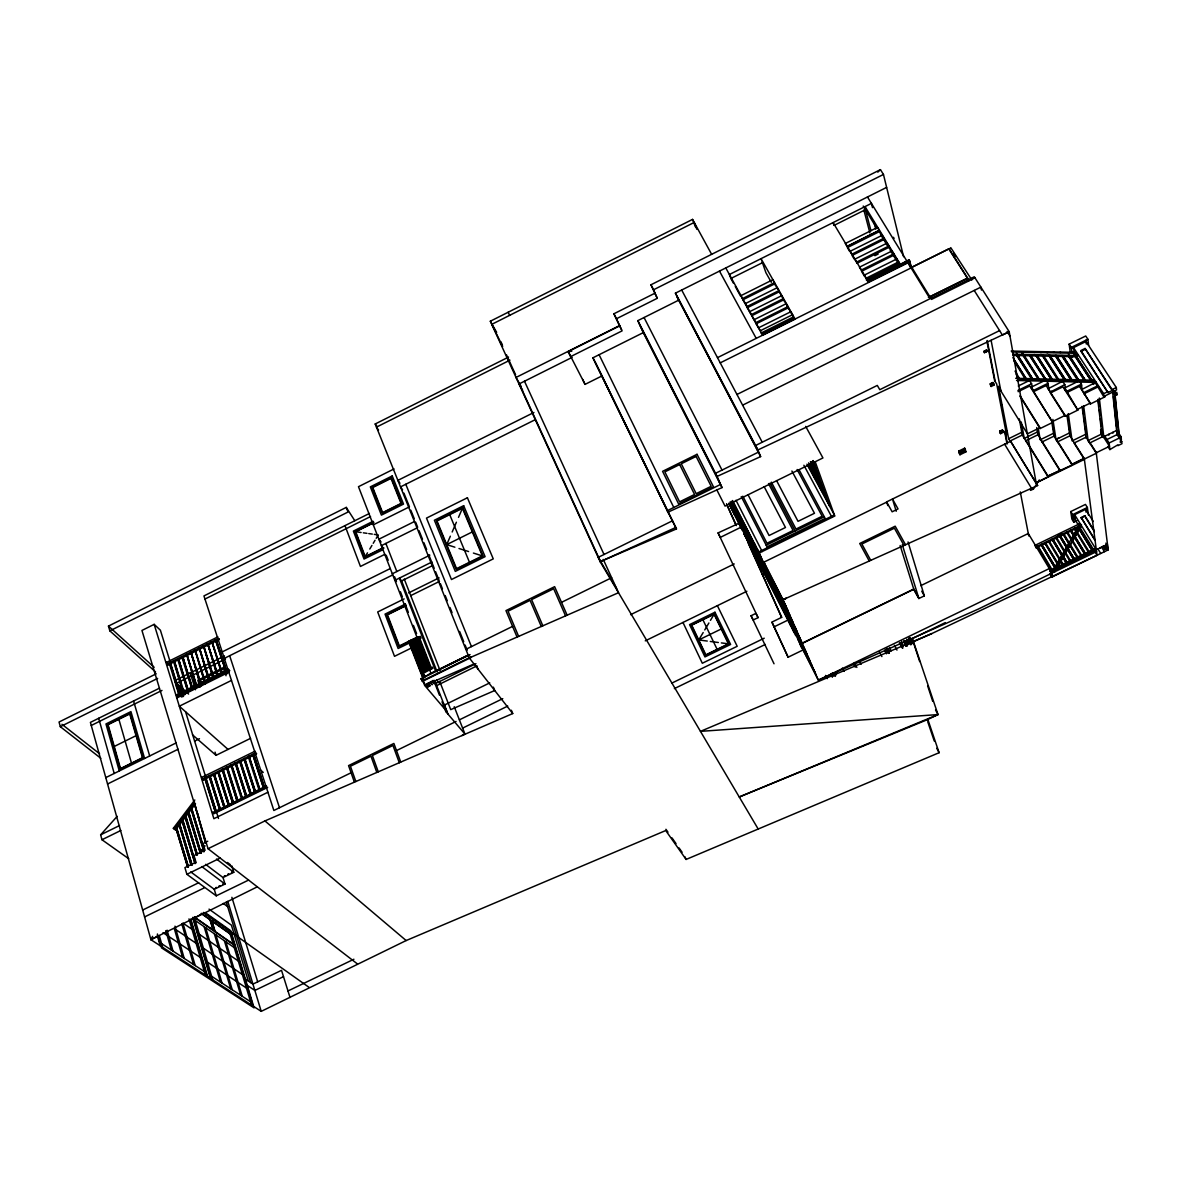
<?xml version="1.0" encoding="UTF-8"?>
<svg xmlns="http://www.w3.org/2000/svg" width="1181" height="1181" viewBox="0 0 1181 1181"><rect width="100%" height="100%" fill="white"/><g stroke="black" fill="none" stroke-linecap="round" stroke-linejoin="round"><path stroke-width="1.5" d="M1013.018 355.422L1077.456 356.765L1077.441 354.344M835.277 676.359L836.96 671.576M454.892 547.202L446.713 544.618L450.36 536.189M452.175 531.996L456.397 522.223M458.508 517.352L462.406 508.317L482.379 555.897L456.575 568.666L437.014 520.939L462.406 508.317M945.302 622.608L912.396 638.522L938.009 714.579L927.838 719.465L939.102 752.71L686.102 859.443L665.73 830.538L406.161 940.548L261.222 1011.364L150.932 939.722L152.585 936.356M1049.835 573.951L1051.74 577.14L1052.67 576.697L1051.872 572.195L1080.01 524.113L1081.516 524.733M1069.263 543.659L1052.035 573.095L978.444 609.027L818.3 680.094L800.098 644.206M1071.078 540.558L1080.01 524.113L1081.102 526.608L1054.603 571.914L1080.969 525.663M707.271 641.062L698.753 639.94L703.182 632.544M704.747 629.931L708.895 622.978M710.46 620.365L714.092 614.297L728.426 643.837L705.839 654.82L691.726 625.207L714.092 614.297M373.55 522.888L355.747 531.745L365.239 556.605L367.498 552.826M369.786 549.032L371.941 545.43M373.226 543.29L375.041 540.248M376.208 538.315L378.245 534.934L374.244 534.373M1033.405 489.096L1033.213 488.048L1030.29 489.303L1030.482 490.366L1033.405 489.096L1039.324 479.944M202.674 850.792L201.803 850.128L205.051 845.817M194.629 802.106L174.257 828.988L173.341 828.294L194.806 799.98M194.599 803.08L174.744 829.298L175.659 829.992L195.5 803.803M175.984 828.383L187.676 867.105L175.984 828.383L176.545 827.645L188.369 866.78L176.545 827.645M191.706 864.728L191.012 865.053L178.981 824.427L179.542 823.688L192.045 864.979L179.542 823.688M181.963 820.47L182.863 819.998L195.736 863.178L195.042 863.518L181.963 820.47L195.042 863.518M184.959 816.529L196.74 855.074L184.959 816.529L185.86 816.056L197.419 854.734M187.941 812.587L188.842 812.115L201.11 852.933L200.416 853.273L187.941 812.587L200.416 853.273M203.752 851.221L190.923 808.645L191.484 807.907L203.752 847.707M206.129 842.466L205.435 842.806L194.466 803.981L195.869 807.745M176.323 828.649L176.884 827.911M191.352 865.319L179.32 824.692L179.881 823.954M182.302 820.736L182.863 819.998M185.299 816.794L185.86 816.056M188.281 812.853L188.842 812.115M203.575 849.774L191.263 808.911L191.824 808.173M205.774 843.057L194.806 804.246M128.729 858.735L101.965 839.735L100.636 834.819L117.17 816.337M969.01 280.62L949.081 249.383L950.764 247.656L971.86 279.986M877.793 172.146L880.436 169.636L883.462 174.448L903.583 256.72M717.487 357.651L795.079 319.047L761.051 258.669L765.908 272.678L771.326 282.303M191.706 919.409L203.87 912.81L308.979 987.301M423.403 672.122L411.623 642.08L417.926 639.452L417.203 639.807L428.614 669.317L432.32 667.354L432.659 668.225L423.403 673.229L424.732 676.669M422.547 672.55L429.279 668.977L417.823 639.497L429.19 668.977M432.32 667.354L423.064 672.329L411.372 642.065L420.953 638.183L420.288 636.47L408.464 641.342L422.99 678.485M159.45 688.169L90.406 722.388L150.932 939.722L156.778 936.74M758.187 829.032L600.184 561.698L490.336 321.217L692.553 219.4L711.597 254.24M654.673 293.346L613.913 313.777L619.626 325.882L568.223 351.613L570.615 356.632L622.107 330.857L616.423 318.767L657.256 298.306L650.952 284.783L880.436 169.636M180.87 696.539L160.395 630.211L154.165 624.35L141.941 630.447L208.033 848.711L264.928 820.928L512.731 713.56L469.315 657.95L375.204 423.979L508.553 357.075M509.956 360.161L376.473 427.123L378.555 430.061M657.256 298.306L653.551 289.773L883.462 174.448M678.396 300.328L637.829 320.642L717.015 476.445L760.623 456.604L675.414 293.168L886.621 187.395M619.789 325.484L516.023 377.448L521.352 386.778M834.111 225.364L865.437 209.687L870.943 230.694M572.135 357.371L519.005 383.973L522.607 390.261M733.519 283.292L730.877 278.495L762.454 262.699M717.015 476.445L722.019 487.591L668.003 512.155L592.936 357.799L643.291 332.629L637.829 320.642M394.041 468.931L358.478 486.69L417.572 638.832M742.48 298.616L774.396 282.672L772.758 279.764L740.871 295.693L744.975 303.547M847.043 246.386L879.225 230.31L877.468 227.446L845.316 243.493L847.087 246.563L879.269 230.487M742.908 299.767L774.795 283.839L777.629 288.858L777.231 287.692L745.241 303.65L747.293 307.754L750.068 312.817L749.64 311.666L781.719 295.663L784.169 300.934M571.796 351.2L568.223 351.613L585.053 384.371L602.044 375.898L592.936 357.799M533.93 412.464L397.894 480.372L399.96 483.236M746.864 306.602L778.87 290.629L777.231 287.692M884.008 238.149L851.737 254.255L850.01 251.346L882.237 235.255L884.628 240.57L882.857 237.691M155.567 671.93L109.848 630.861L108.46 626.092L346.269 507.402L354.772 520.673M747.293 307.754L779.268 291.781L778.87 290.629M109.848 630.861L348.041 512.023L346.269 507.402M887.049 243.124L854.719 259.244L856.461 262.167L888.835 246.017L887.049 243.124L887.669 245.545M535.229 419.683L400.507 486.897L402.573 489.746M753.788 319.593L751.264 314.633L783.372 298.616M751.692 315.77L783.771 299.782L785.911 303.576M856.786 263.363L889.131 247.228L892.186 252.232M874.9 255.686L878.133 254.077M891.891 251.022L859.458 267.186L861.2 270.124L893.677 253.945L891.891 251.022L894.283 256.351L893.677 253.945M369.373 513.469L203.944 595.918L273.859 810.491L351.082 772.758M755.707 322.708L787.904 306.647L786.236 303.679L754.069 319.726L758.232 327.683M756.12 323.845L788.303 307.813L790.458 311.636M204.963 599.047L370.554 516.54M896.748 258.979L864.212 275.173L866.027 278.303L898.549 261.916L893.973 255.155L861.54 271.32L864.551 276.369M373.093 521.279L353.385 531.096L364.043 559.056L382.526 549.888M373.846 522.282L355.156 531.583L364.944 557.225L383.795 547.851M792.466 314.736L760.151 330.828L758.512 327.831L790.783 311.754L792.466 314.736L793.233 317.039L760.992 333.101M373.299 524.836L409.32 506.9M898.844 263.112L866.308 279.321L866.633 280.502L899.14 264.323L898.549 261.916M911.304 266.581L909.208 259.82L867.828 280.414L868.773 282.362L833.107 222.589L833.904 225.35M900.601 264.765L909.208 259.82M868.596 281.683L909.975 261.075M725.784 267.939L762.69 335.153L910.152 261.769M909.783 266.566L911.142 265.902M911.924 267.172L949.052 248.704L967.593 278.126L930.052 296.741M910.33 268.117L949.081 248.837M720.233 362.862L911.082 267.925M414.457 521.53L378.88 539.215L381.064 542.02M416.937 527.981L381.374 545.652L383.604 548.501M365.239 556.605L383.19 547.689M219.341 639.423L167.997 664.918L166.993 663.988L166.506 662.379L217.865 636.884M384.844 554.332L360.441 566.452L344.97 525.634M166.993 663.988L218.396 638.478L219.076 639.157L215.931 640.722L225.896 671.413L226.575 671.088L216.212 640.028L226.575 671.088M178.774 694.192L169.267 663.338L170.595 663.619M184.029 692.066L174.463 661.227L183.025 692.096L173.474 661.257L174.803 661.537M187.056 688.582L178.671 659.146L188.266 689.97L187.262 689.999L177.667 659.16L178.995 659.456M191.972 686.146L182.863 657.064L191.839 688.198L192.503 687.859L191.514 687.888L181.874 657.079L183.203 657.374M218.706 638.788L215.547 640.368L225.896 671.413M194.821 651.13L195.485 650.805L205.258 681.555M211.665 642.774L212.329 642.434L222.264 673.14L221.26 673.155L222.264 673.14M156.246 673.79L59.05 722.019L60.305 726.684L100.813 758.276M60.305 726.684L157.634 678.396M928.399 297.42L967.593 278.126M736.974 394.469L930.023 298.734L907.968 262.846M930.849 298.321L974.295 276.767L1009.209 331.728L1027.278 433.545M974.989 277.845L931.514 299.398L908.78 262.448L909.444 265.194M222.19 651.912L390.291 568.548M446.713 544.618L472.326 531.922M175.629 680.153L224.508 655.927M392.299 573.774L429.854 555.159M224.301 658.378L392.786 574.896M91.262 725.474L161.989 690.427M176.574 683.209L225.497 658.954M742.628 405.157L980.88 287.131L981.441 290.083M177.962 685.585L176.988 686.53M176.338 686.84L178.287 685.881M394.867 580.358L431.877 562.023M180.014 687.445L178.065 688.405L184.945 694.605M178.39 688.7L180.339 687.741M182.863 696.701L180.767 689.94L182.066 689.305M201.065 685.94L199.427 680.758L223.755 668.712L226.043 675.739M182.391 689.586L180.767 689.94M435.612 670.941L399.399 578.114L401.599 580.904L432.379 565.669M176.486 694.871L228.391 669.169L229.601 670.749L177.741 696.436L176.486 694.871L177.741 696.436M183.025 692.096L174.124 660.917M187.262 689.999L188.266 689.97M208.506 679.474L209.509 679.459L208.506 679.474L199.368 648.399L209.17 679.149M213.436 677.038L212.757 677.377L203.575 646.302L213.746 677.348L213.082 677.687L203.9 646.612L213.746 677.348M217.009 675.266L218.013 675.237L217.009 675.266L207.782 644.221L217.688 674.942M176.678 695.476L228.597 669.775M182.405 693.409L229.601 670.749M220.803 674.617L204.844 682.515L205.243 683.799L199.427 680.758M186.14 692.981L185.166 693.911M176.796 697.971L228.804 672.225M150.917 939.648L257.31 886.828L357.474 963.962M231.476 680.418L179.32 706.208L228.051 749.418M408.611 592.921L439.052 577.863M404.138 598.9L377.699 611.965L394.513 656.326L412.08 647.675M410.737 595.623L439.494 581.392M114.247 746.466L136.051 735.689M405.423 604.052L385.036 614.12L398.13 648.502L411.077 642.198L424.747 677.628M406.087 605.174L386.866 614.666L399.045 646.568L416.849 637.799M405.792 605.794L387.486 614.843L399.355 645.933L417.853 636.825M999.584 330.591L879.786 389.7L877.306 385.419L755.589 445.503L758.305 452.19L715.435 473.345L720.44 484.505L667.28 510.694L676.477 528.926L600.184 561.698M105.788 777.615L176.043 742.967M983.729 351.421L986.622 350.004L987.301 351.244L984.423 352.661L983.758 351.613L986.622 350.004M107.56 783.992L178.124 749.226M194.54 741.137L199.471 738.701M418.62 637.297L420.288 636.47M418.31 639.349L419.978 638.611M672.506 520.777L598.206 557.358L616.571 588.463M192.473 734.803L216.049 755.323L250.564 738.346M1070.237 352.248L1069.145 344.143L1085.723 335.995L1087.893 339.257L1088.616 345.398M991.154 386.482L990.859 385.006L993.679 383.633L993.044 382.6L990.195 383.84L991.154 386.482L993.974 385.095L993.679 383.633M990.519 385.449L993.339 384.076L993.014 382.452L990.224 383.987L990.859 385.006M1071.935 352.278L1071.3 347.421L1087.893 339.257M1071.447 348.646L1085.959 341.516L1116.311 387.516L1116.547 389.922L1114.967 390.704L1115.218 393.096L1116.798 392.328L1117.034 394.705L1114.938 395.738L1112.635 392.24L1117.034 434.623L1121.729 441.502L1121.95 443.702L1117.92 445.665L1117.831 444.838L1109.86 449.592L1107.867 446.492M201.848 777.364L255.126 751.175L255.686 752.902L202.379 779.091L201.848 777.364L203.383 779.932L256.646 753.758M1088.321 342.948L1086.254 343.966L1085.811 340.276M465.86 649.343L512.584 626.388M561.506 602.354L611.655 577.716M205.405 778.043L215.961 811.436L205.745 778.323L205.051 778.663L215.267 811.775L204.726 778.382L206.084 778.604M209.76 775.902L220.36 809.28L210.1 776.183L209.406 776.522L219.666 809.62L209.081 776.242L210.439 776.463M214.13 773.762L224.759 807.11L214.455 774.042L213.776 774.382L224.065 807.464L213.436 774.101L214.794 774.323M218.485 771.621L229.173 804.955L218.81 771.902L218.131 772.241L228.464 805.294L217.791 771.961L219.149 772.182M256.011 753.183L252.734 754.792L263.437 787.742L253.103 755.131L253.797 754.792L264.514 787.727M231.21 765.805L231.904 765.465L242.385 798.489L231.579 765.185L230.886 765.524L241.367 798.548L242.061 798.208M248.689 757.228L249.368 756.888L260.041 789.838M432.659 668.225L430.976 669.051L419.152 639.01M1085.059 348.469L1080.895 350.521L1107.97 392.55L1112.192 390.483L1112.089 389.582L1085.059 348.469L1112.192 390.483M1085.162 349.399L1081.014 351.436L1107.97 392.55M100.636 834.819L119.502 825.563M428.983 674.262L468.458 654.894M425.027 676.477L468.695 655.012M426.105 684.286L427.374 687.563L420.953 678.735L470.082 654.614M758.054 617.633L755.929 613.367L751.072 615.744L753.198 619.995L758.054 617.633L718.092 532.897L739.085 523.242M1018.258 385.995L1029.492 380.474L1031.589 383.795L1032.179 387.324M421.838 681.038L471.012 656.902M471.367 657.359L423.005 681.097L424.658 685.408L446.61 711.228L445.842 711.597L442.019 701.78M101.965 839.735L120.875 830.464M1017.933 390.498L1031.589 383.795M741.299 527.08L720.336 537.37L718.092 532.897M1018.14 391.679L1029.729 385.995L1052.684 422.414L1040.136 428.541L1020.177 396.624M1031.736 389.184L1031.382 387.102L1045.894 379.987M434.254 681.762L435.007 681.378L446.61 711.228M426.415 686.441L428.157 687.18L426.887 683.902M475.943 663.678L435.021 683.755L439.48 695.225M1052.684 422.414L1033.685 391.62L1033.493 390.439L1048.005 383.323L1030.378 355.319M1033.685 391.62L1048.197 384.504M436.66 685.63L476.844 665.922M1048.152 388.726L1062.649 381.301L1064.804 384.637L1065.542 389.937M1050.278 392.062L1064.804 384.637M1064.937 390.055L1064.642 387.959L1079.257 380.813L1081.427 384.15L1082.032 388.933M1077.825 410.117L1062.885 386.837L1050.411 392.948L1065.247 416.273L1077.825 410.117L1066.797 391.324L1081.427 384.15M1066.974 392.505L1081.575 385.346M1093.296 380.74L1093.739 382.378L1093.296 380.74L1094.344 380.223L1015.719 378.304M267.659 787.387L213.82 813.739L212.772 812.882L266.434 785.837M232.554 802.873L233.572 802.8L223.179 769.761L222.486 770.101L232.554 802.873L222.161 769.805L222.855 769.481L233.248 802.534M236.953 800.703L237.986 800.644L227.534 767.62L226.855 767.96L236.953 800.703L226.516 767.665L227.21 767.325L237.647 800.364M246.475 796.053L235.949 763.044L235.255 763.384L245.781 796.393L246.799 796.334M250.889 793.883L250.195 794.223L239.625 761.228L240.304 760.904L251.213 794.163L240.629 761.184L239.95 761.524L250.52 794.503M263.437 787.742L264.131 787.402L253.797 754.792M212.772 812.882L266.64 786.502M212.565 812.218L213.628 813.074L238.09 801.102M246.239 797.116L264.175 788.332M1081.575 389.597L1096.175 382.127M766.174 545.194L824.279 516.761M958.751 451.068L964.656 448.175L965.246 449.193L965.881 451.88L959.976 454.759L958.751 451.068L959.976 454.759M999.672 431.286L1002.389 429.958L1003.009 430.962L1003.274 432.335L1000.573 433.663L999.672 431.286L1000.573 433.663M959.341 452.087L965.246 449.193M1000.292 432.29L1003.009 430.962M999.953 432.659L1002.654 431.331L1002.389 429.958M444.248 705.146L489.731 682.884M1105.017 395.886L1105.106 396.772L1090.403 403.961L1083.715 392.653L1097.326 385.995L1095.127 382.629M267.91 792.244L213.879 818.699L154.165 624.35M630.61 614.681L734.228 563.957M959.385 453.74L965.276 450.862L964.656 448.175M1007.053 444.071L1004.603 431.567L1006.566 430.607M1083.863 393.849L1098.507 386.674M1007.186 431.611L1005.223 432.586L1007.304 443.288M1019.321 418.871L1022.259 435.051L1010.405 440.853L1010.611 441.945L1008.633 438.712L1022.451 431.951M1097.326 385.995L1104.058 397.288L1103.659 393.701L1107.881 391.649M1112.089 389.582L1116.311 387.516M801.545 647.498L763.945 562.141L886.724 502.102L887.802 505.586M1036.195 483.191L1027.44 433.811L1039.989 427.684L1020.03 395.753M1052.551 421.543L1065.114 415.387L1046.115 385.523M1077.707 409.231L1090.299 403.075L1079.493 386.379M1103.955 396.403L1114.48 391.251L1119.263 438.062M1038.099 431.655L1024.237 438.431L1021.27 421.986M1026.23 441.679L1026.038 440.587L1037.951 434.77L1036.741 427.537M207.753 841.241L203.029 843.544L205.036 850.172L193.994 855.561L195.972 862.219L184.915 867.622L186.893 874.309L216.226 895.833L248.586 880.081M396.506 750.57L456.073 721.458M459.379 719.849L502.781 698.65M762.336 574.734L765.628 573.125M200.076 853.022L201.11 852.933M1042.055 441.96L1053.998 436.129L1051.754 421.661M462.612 728.116L507.741 706.09M1067.034 415.874L1069.883 435.833L1057.881 441.694L1058.058 442.786L1056.006 439.524L1069.971 432.704L1068.702 423.846M645.269 640.855L746.864 591.268M194.703 863.267L195.396 862.927L182.524 819.732M461.933 735.571L464.96 734.095L454.242 706.725M1086.121 434.062L1072.127 440.882L1068.274 413.601M186.893 874.309L220.138 858.085M1102.567 436.439L1101.15 434.254L1100.633 429.825L1101.637 429.323M1103.261 437.531L1104.146 435.937L1090.063 442.801L1090.196 443.894L1088.114 440.616L1102.153 433.767L1101.814 430.814M1100.633 429.825L1103.777 436.749L1116.916 430.342L1121.286 437.073L1120.208 442.24L1121.729 441.502M1106.907 439.553L1119.057 433.634L1115.085 394.749M142.665 910.034L198.659 882.753M698.753 639.94L721.222 629.001M1049.274 568.592L818.359 680.212L783.121 599.786L786.295 598.25L783.062 599.668L763.945 562.141M1109.86 449.592L1109.136 442.993L1121.286 437.073M205.612 864.359L223.032 877.542L233.779 872.301L231.771 865.821M1069.883 435.833L1084.114 458.317L1072.023 464.207L1072.141 465.019L1047.887 475.958L1048.182 477.021L1022.259 435.051M1037.951 434.77L1060.11 470.348L1048.049 476.223L1026.038 440.587M1053.998 436.129L1072.304 465.27L1072.186 464.458L1084.276 458.582L1097.046 555.262L931.602 633.68L700.466 731.364L938.009 714.579L935.544 710.017M1096.308 453.253L1084.217 459.129L1074.046 443.067L1086.062 437.206L1096.485 453.504L1096.381 452.692L1109.49 446.3L1103.143 436.424M1048.019 476.755L1036.032 482.926L1084.394 459.394M144.584 916.928L204.195 887.905M190.791 871.947L214.248 889.278L225.01 884.052L223.032 877.542M730.065 501.969L781.66 617.368L772.005 622.062L788.111 657.212L804.379 649.314M774.027 626.875L788.908 619.641M672.078 682.987L764.24 638.198M674.366 688.612L765.258 644.457M1077.028 520.585L1073.78 522.164L1071.89 519.094L1070.754 511.565L1085.457 504.42L1087.376 507.49L1088.41 515.078M801.737 643.409L913.681 589.098L918.862 598.442M920.767 585.658L1028.282 533.502L1052.035 573.095L1096.558 551.586M801.84 643.601L913.799 589.289L900.143 545.504M1073.78 522.164L1072.643 514.636L1087.376 507.49M1075.463 520.349L1074.636 514.695L1085.664 509.336L1093.252 521.515M1094.462 539.51L1081.176 517.544L1084.867 515.757L1094.315 530.948M1081.279 518.252L1084.867 515.757M913.681 589.098L918.892 598.501L924.339 595.859L908.041 541.961M1078.858 524.113L1034.836 545.445L1035.767 546.995L1079.818 525.663L1078.858 524.113L1078.991 525.043M1057.822 535.303L1061.069 533.723M1037.42 546.508L1038.114 546.168L1052.256 569.98L1051.577 570.305L1037.494 546.847L1038.114 546.168M1055.268 568.519L1041.096 544.736L1041.775 544.397L1055.903 567.854M1044.757 542.95L1045.436 542.625L1059.652 566.408L1044.757 542.95L1058.014 565.182M1048.418 541.178L1049.112 540.839L1063.343 564.621L1062.649 564.946L1048.477 541.518L1049.112 540.839M1066.354 563.175L1052.094 539.407L1052.773 539.067L1066.989 562.496L1052.773 539.067M1055.755 537.621L1056.449 537.296L1070.739 561.049L1070.045 561.374L1055.814 537.975L1056.449 537.296M1059.431 535.849L1060.11 535.51L1074.385 558.908L1073.75 559.587L1059.431 535.849L1073.75 559.587M1063.092 534.063L1063.786 533.738L1078.135 557.476L1077.441 557.801L1063.092 534.063L1077.441 557.801M1066.768 532.291L1067.462 531.952L1081.84 555.675L1081.146 556.015L1066.827 532.631L1067.462 531.952M1070.429 530.52L1071.123 530.18L1085.487 553.549L1084.837 554.229L1070.429 530.52L1084.837 554.229M1074.799 528.394L1074.164 529.073L1074.799 528.394L1089.192 551.763L1088.498 552.088M1077.795 526.947L1078.474 526.623L1092.897 549.962L1092.248 550.656L1077.795 526.947L1092.248 550.656M1035.944 547.91L1078.327 527.376M1050.012 571.368L1049.85 570.467L1094.241 549.003L1094.728 549.8L1094.861 550.715L1050.485 572.165M1066.989 562.496L1066.295 562.82L1052.094 539.407M1077.397 557.462L1078.135 557.476M1053.6 569.67L1050.322 571.264L1049.85 570.467M1056.892 568.076L1094.728 549.8M1107.483 544.338L1096.308 549.741L1074.636 514.695M1051.872 572.195L1054.485 570.925M1104.678 545.711L1106.538 548.722L1106.317 546.877L1107.704 546.198L1105.815 543.157M1106.951 547.895L1105.327 548.693L1103.497 545.74M1096.219 452.426L1108.162 549.903L1052.67 576.697L1050.75 573.508M283.499 976.657L254.86 990.446L247.272 985.397M287.987 990.962L353.901 959.238M760.623 456.604L757.922 449.931L1009.209 331.728L1002.418 335.079L974.207 290.437M1055.962 439.243L1058.796 437.93M600.184 561.698L675.768 527.479M783.062 599.668L1037.627 485.539L1010.405 440.853M914.005 641.475L931.853 633.562M469.315 657.95L618.519 592.714L603.27 559.425M424.658 685.408L474.039 663.988M938.009 714.579L739.247 796.983L927.838 719.465M412.317 641.8L424.097 671.753M413.055 641.431L424.658 671.443L413.173 641.386M425.249 671.103L413.852 641.106M415.21 640.56L426.636 670.38L415.062 640.678M427.227 670.04L415.889 640.279M418.281 639.305L429.928 668.623M411.077 642.198L410.206 640.486M1011.202 351.052L1074.769 352.351L1076.851 355.54M1053.304 352.307L1054.338 352.322M1059.844 352.44L1060.863 352.455M1011.792 351.982L1075.374 353.267M1012.973 354.226L1077.293 355.54M1018.184 379.337L1094.078 381.197L1094.226 382.393L1016.561 380.474M1023.277 379.662L1032.474 379.898M1071.034 380.843L1078.386 381.02M1061.837 355.511L1078.903 380.636L1077.854 380.607L1061.896 355.968M1068.392 355.658L1085.531 380.799L1084.483 380.769L1068.451 356.101M1075.05 354.713L1092.174 380.961L1091.126 380.932L1075.005 356.234M1021.831 353.178L1039.457 379.662L1038.409 379.632L1022.879 355.171M1029.271 354.846L1045.997 379.824M1059.047 379.706L1058.014 379.662L1042.262 355.112M1026.333 378.894L1025.374 379.308L1026.333 378.894L1012.855 357.518M1016.354 354.58L1032.917 379.5L1031.884 379.47L1016.428 355.038M1056.331 355.407L1072.304 380.474L1071.256 380.444L1055.356 355.835M710.283 641.46L718.328 642.508M721.355 642.907L728.426 643.837M355.747 531.745L361.106 532.513M363.335 532.823L366.966 533.34M368.767 533.591L372.295 534.092M458.996 548.501L468.591 551.542M473.404 553.062L482.379 555.897M161.28 947.708L254.077 1007.895M161.605 943.663L204.313 971.535M211.635 976.318L250.549 1001.709M163.008 932.68L167.171 935.441M168.913 936.592L178.405 942.881M180.103 944.018L189.403 950.188M191.071 951.296L200.179 957.333M207.502 962.205L216.33 968.051M217.909 969.099L226.56 974.842M228.11 975.875L236.584 981.5M238.119 982.518L246.43 988.025M245.353 979.019L252.941 984.113L281.521 970.324L290.039 997.517M176.013 929.727L185.299 935.987M186.967 937.109L196.076 943.25M203.398 948.195L212.226 954.145M213.805 955.222L222.456 961.054M224.021 962.102L232.495 967.815M234.015 968.848L242.326 974.443M192.001 929.285L182.907 923.055L195.205 965.586M199.338 934.304L208.151 940.342M209.746 941.434L218.396 947.354M219.946 948.417L228.42 954.233M229.955 955.281L238.267 960.965M195.293 920.516L234.222 947.605M194.437 917.032L213.097 930.067L210.041 919.763L201.42 913.681M232.982 943.944L215.045 931.425L211.975 921.136L229.926 933.802M233.277 944.475L194.348 917.297L212.669 979.817M201.316 913.297L229.985 933.551M203.604 912.396L230.546 931.514L253.074 1006.079M205.42 912.765L230.767 930.746L253.635 1006.433M173.341 828.294L175.659 829.992M209.022 909.134L231.402 925.151L248.32 981.012M201.803 850.128L204.047 851.781L203.176 851.117M223.253 903.421L227.682 906.654M201.789 866.588L225.01 884.052M216.522 859.03L233.779 872.301M208.033 848.711L257.31 886.828M227.461 862.484L230.339 864.713M61.943 724.293L99.544 753.744M202.379 779.091L203.383 779.932M264.928 820.928L406.161 940.548M245.781 796.393L235.58 763.664L236.274 763.325L246.239 794.592M222.515 769.185L223.504 770.042M221.836 769.525L222.825 770.381M226.885 767.045L227.874 767.901M226.191 767.384L227.18 768.24M231.255 764.904L232.229 765.76M230.561 765.244L231.535 766.1M259.023 789.897L248.364 756.947L249.058 756.608L259.717 789.558M235.624 762.749L236.599 763.62M234.93 763.088L235.905 763.959M239.994 760.608L240.954 761.465M239.3 760.948L240.274 761.804M244.364 758.468L245.323 759.324M243.67 758.807L244.629 759.663M260.706 770.13L263.245 772.404M248.733 756.312L249.693 757.183M248.04 756.652L248.999 757.523M108.46 626.092L154.165 667.309M176.22 684.006L186.465 693.277M183.144 692.081L183.867 695.166M252.409 754.511L253.369 755.368M175.216 681.954L188.591 694.074M166.506 662.379L167.997 664.918M186.406 654.348L187.395 655.278M185.742 654.687L186.731 655.617M190.613 652.266L191.602 653.196M189.949 652.591L190.938 653.521M194.835 650.17L195.81 651.115M194.171 650.51L195.145 651.44M199.043 648.089L200.017 649.019M198.378 648.413L199.353 649.343M202.586 646.317L203.56 647.262M203.25 645.992L204.224 646.937M206.793 644.236L207.767 645.166M207.472 643.896L208.432 644.841M211.679 641.814L212.639 642.759M211.015 642.139L211.975 643.084M215.237 640.043L216.197 640.988M445.842 711.597L464.96 734.095M420.953 678.735L424.378 682.795M427.876 683.297L430.15 685.984L428.88 682.721M429.869 682.131L432.098 684.788L430.873 681.614M431.847 681.083L434.062 683.725L432.807 680.477M434.091 680.286L435.007 681.378M436.542 679.961L438.815 682.692M811.273 466.628L813.65 469.994M814.683 471.44L815.982 473.271M817.193 474.983L824.087 491.621M375.204 423.979L377.3 426.932M665.936 829.283L667.959 832.162M671.989 837.89L676.034 843.633M679.06 847.943L682.087 852.239M1114.731 391.206L1117.034 394.705M1113.225 390.055L1115.218 393.096M1103.659 393.701L1073.529 347.627L1074.238 353.089M1069.145 344.143L1071.3 347.421M1074.74 353.252L1074.769 352.351M1073.972 352.72L1092.115 380.518M1073.942 354.241L1093.754 384.46M1068.421 354.138L1085.472 380.356M1069.484 356.131L1085.531 380.799M1117.492 433.117L1121.507 439.288M1062.87 355.54L1078.843 380.193M1062.93 355.998L1078.903 380.636M1081.53 389.287L1083.715 392.653M1056.39 355.865L1072.304 380.474M1055.297 355.378L1071.182 379.987M1104.781 436.261L1109.136 442.993M1049.806 355.274L1065.631 379.869M1049.865 355.717L1065.705 380.312M1048.772 355.245L1064.598 379.824M1048.831 355.702L1064.657 380.282M1064.642 387.959L1066.797 391.324M1043.281 355.141L1059.121 380.149M1042.321 355.57L1058.073 380.12M1036.785 355.009L1052.478 379.544L1051.444 379.514L1035.767 354.979M1036.859 355.451L1052.551 379.987M1035.826 355.437L1051.503 379.957M1090.063 442.801L1096.381 452.692M1030.304 354.876L1045.923 379.381M1029.345 355.304L1044.89 379.352M1048.108 388.431L1050.234 391.767M1022.849 353.208L1039.457 379.662M1007.053 331.477L1009.976 336.083M953.598 253.31L955.547 256.395M1016.398 353.075L1032.844 379.057M1017.446 355.053L1032.917 379.5M1013.889 359.496L1026.407 379.352M1031.382 387.102L1033.493 390.439M1013.756 360.559L1025.374 379.308M1015.04 371.114L1019.912 379.19M1015.926 374.141L1018.804 378.702M1016.959 376.104L1018.878 379.16M1057.881 441.694L1072.186 464.458M1040.033 438.697L1060.243 471.145L1060.11 470.348M1106.066 545.046L1107.94 548.043L1104.914 549.505L1103.054 546.493M1106.272 546.862L1108.162 549.903M1084.955 516.466L1094.403 531.642M1101.637 547.143L1104.456 551.689M1081.176 517.544L1095.318 540.337M1000.528 389.568L998.476 386.261L1008.633 438.712M998.698 387.442L1027.44 433.811M1097.931 548.929L1100.751 553.476M993.339 384.076L993.974 385.095M1080.143 525.058L1081.102 526.608M1070.754 511.565L1072.643 514.636M1094.861 550.715L1094.241 549.003M1078.283 524.895L1074.754 519.197L1074.12 514.946M1080.157 527.937L1097.046 555.262M1078.533 526.962L1092.942 550.316M1074.12 528.734L1088.542 552.442M893.412 237.292L894.091 238.4M867.459 196.947L907.141 261.503M1071.182 530.52L1085.531 553.889M1004.603 431.567L1006.566 434.8L996.675 383.973L994.638 380.666L986.917 341.265M1037.627 485.539L1010.537 441.295L886.606 501.895L892.142 511.801L898.047 508.922L892.482 499.032L896.217 511.27M901.428 266.109L865.023 206.601L866.131 210.809M1002.654 431.331L1003.274 432.335M881.794 235.24L879.535 231.535L847.382 247.597L849.597 251.317M887.359 244.334L884.318 239.359L852.077 255.45L854.306 259.2M863.222 206.055L876.686 228.066M880.509 234.355L887.226 245.338M890.105 250.047L899.701 265.74M1004.618 444.204L1031.5 488.284M1060.169 535.864L1074.43 559.263M1041.834 544.736L1055.962 568.194M1041.096 544.736L1055.209 568.179M965.276 450.862L965.881 451.88M886.385 649.048L888.776 653.418M793.101 625.679L787.86 614.873L789.72 618.091M790.99 620.305L792.85 623.509M793.898 625.34L795.61 628.292M781.276 598.856L778.884 594.663L793.248 622.904M490.336 321.217L496.655 332.363M782.604 601.218L784.73 604.967M786.074 607.329L787.638 610.09L772.728 580.668L779.312 595.401M779.268 291.781L782.117 296.83L781.719 295.663M787.018 305.997L788.687 308.964L787.904 306.647M793.233 317.039L791.167 312.906M905.532 544.751L895.183 526.195L859.724 543.496L869.246 561.019M904.026 545.43L894.401 528.173L861.879 544.028L870.751 560.355M921.726 591.164L924.339 595.859M886.001 649.388L888.142 653.241M749.64 311.666L751.264 314.633M735.276 286.496L740.531 296.091M805.693 426.385L822.936 457.948L725.031 506.103L716.705 489.643M719.48 271.099L756.224 338.386M909.119 637.755L910.817 640.884M909.178 639.969L910.876 643.099M908.499 638.788L911.156 643.94M908.027 639.438L910.551 644.088M811.672 462.037L816.824 471.544L812.927 460.989M908.248 640.087L910.861 644.885M811.701 462.347L817.798 473.596M810.653 461.83L819.348 477.877M810.402 461.623L818.964 477.434M906.668 639.29L909.178 643.911L907.864 639.954M906.757 641.46L908.41 644.531L906.211 640.752M810.269 463.749L821.312 484.151M905.606 640.884L907.274 643.955M907.525 644.723L905.606 641.091L907.126 645.653M808.572 462.849L825.032 493.628M808.793 464.605L826.154 496.729M807.671 464.694L828.575 503.386M806.933 464.177L834.908 515.964L759.28 552.974L732.56 500.523M900.335 642.892L902.063 646.11M900.188 643.424L902.786 648.236L900.926 642.759M803.892 465.255L832 517.396M899.376 642.892L901.959 647.69M894.401 645.298L896.984 650.096M799.257 470.112L825.165 518.4L767.03 546.862L741.255 496.611M797.116 469.507L822.168 516.23L796.009 529.044L771.385 482.158M889.441 647.69L891.153 650.893M791.905 471.012L814.477 513.277L798.031 521.338L776.567 480.608M886.813 648.458L889.308 653.123M884.761 650.037L886.459 653.241M884.687 650.613L886.385 653.802M936.74 748.267L939.102 752.71M879.314 651.72L881.897 656.577M681.688 290.024L762.232 442.225M675.414 293.168L757.922 449.931M677.053 297.081L757.08 449.164M770.101 483.132L795.197 530.992M768.521 483.56L793.101 530.476L766.986 543.245L742.834 496.197M859.473 661.05L861.156 664.283M764.181 486.705L785.468 527.494L769.067 535.524L748.001 494.662M854.335 662.571L856.875 667.413M853.597 663.988L855.265 667.176M650.952 284.783L653.551 289.773M842.437 668.106L844.12 671.369M832.206 673.067L833.875 676.329M830.715 673.997L832.369 677.23M644.058 317.527L722.019 470.097M825.549 675.414L827.217 678.662M735.984 500.257L762.188 551.557M757.124 549.652L732.855 501.999L755.943 547.615L785.498 614.474M766.912 568.873L786 606.37M776.67 589.378L790.251 616.069M731.275 501.29L763.812 565.419M796.88 631.185L781.305 600.155L793.352 627.362M800.452 639.349L785.321 608.466M732.751 506.413L771.444 582.646M787.86 614.873L801.412 641.534M802.371 643.719L790.916 621.176L805.855 651.676M639.556 324.45L717.029 476.888M793.027 626.801L807.066 654.436L802.918 645.904M643.291 332.629L722.019 487.591M740.561 523.906L778.825 599.343M809.295 659.515L795.3 631.968L801.323 645.417M796.186 633.813L809.664 660.356M798.917 639.954L812.041 665.774M800.88 644.649L814.742 671.959M788.303 620.202L746.702 538.27L730.906 502.914M797.633 638.581L815.82 674.41M728.677 503.283L742.273 530.299M781.66 617.368L748.267 543.29M788.111 657.212L771.946 622.357M613.913 313.777L616.423 318.767M619.626 325.882L621.486 329.602M887.758 648.458L889.175 651.381M599.092 354.728L673.79 507.49M717.384 605.661L737.195 646.287L702.311 663.25L682.972 622.461M796.186 632.027L799.891 639.659M796.496 634.433L801.825 645.387M804.128 650.096L809.118 660.341M811.45 665.124L814.477 671.354M602.044 375.898L676.477 528.926M594.781 361.46L669.007 514.089M702.902 619.759L717.118 649.329M582.691 379.426L585.053 384.371M751.072 615.744L774.027 663.781M888.215 650.14L889.293 652.473M887.979 649.845L889.411 652.916M508.17 312.242L509.631 315.357M524.482 381.227L604.022 554.494M500.936 341.826L502.442 345.132M502.663 346.461L491.768 324.347L694.207 222.441L696.864 229.321M506.472 354.787L515.595 374.746M520.836 387.176L599.933 560.281M726.566 503.829L736.368 525.575M726.684 504.42L735.748 524.526M745.314 536.661L743.823 533.354L795.787 635.718L758.748 551.94L834.362 514.946L815.274 461.978M730.138 503.239L741.166 527.892M729.71 503.977L734.833 515.418M730.242 505.97L731.866 509.587M731.246 503.047L748.134 540.854M757.479 549.46L794.09 632.366M754.113 542.847L790.901 626.092M684.921 856.771L686.102 859.443M567.131 615.183L554.627 586.662L505.955 610.607L517.057 637.076M565.566 615.862L553.682 588.743L531.598 599.608L542.847 625.797M541.282 626.476L530.077 600.347L508.037 611.197L518.621 636.382M449.71 514.621L469.477 562.289M511.373 710.253L512.731 713.56M493.378 687.15L494.736 690.516L450.729 709.648L439.716 681.452M405.792 484.254L471.44 646.598M476.784 666.084L477.98 669.037M403.946 493.156L409.453 506.811M410.826 510.222L414.265 518.754M415.638 522.179L417.69 527.302M419.078 530.712L422.503 539.245M423.876 542.655L426.636 549.49M428.688 554.612L434.195 568.268M435.568 571.678L439.007 580.225M440.38 583.635L442.432 588.758M445.193 595.578L447.245 600.701M449.991 607.536L452.057 612.659M459.616 631.436L463.734 641.682M465.122 645.092L467.174 650.214M404.256 579.074L440.129 670.66M401.599 580.904L437.118 671.856M385.862 543.422L396.831 571.53M419.86 638.655L431.257 667.915M419.166 638.951L430.563 668.269M386.231 555.232L388.195 560.281M394.616 576.815L396.462 581.569M400.418 591.74L402.411 596.892M405.083 603.757L408.331 612.334M413.409 625.384L416.583 633.547M444.204 704.348L448.012 714.151M418.443 639.305L429.84 668.638M429.604 669.789L430.932 673.229M417.602 641.135L428.541 669.332M415.786 640.323L427.301 670.026M415.874 644.856L414.531 640.825L425.987 670.734L416.509 646.479M413.734 641.15L425.322 671.088M412.361 641.711L423.994 671.812M428.113 683.105L429.367 686.353M411.652 642.006L423.3 672.181L421.307 673.185L409.645 642.922M692.553 219.4L695.388 226.782M411.416 643.689L412.435 646.317M413.69 649.594L418.753 662.703M420.067 665.789L422.665 672.491M421.661 674.085L423.639 679.252M730.877 278.495L729.4 274.509L871.416 203.398L872.493 207.62M400.758 762.085L393.878 743.454L348.557 765.613L354.403 782.162M399.326 762.778L392.948 745.462L372.384 755.515L378.274 771.813M813.074 460.56L829.49 505.926M376.828 772.448L370.967 756.209L350.447 766.248L355.85 781.542M774.396 282.672L775.194 285.005M927.764 721.871L934.274 741.033M761.937 333.795L794.296 317.674M901.561 641.15L903.317 646.347M904.38 640.929L906.137 646.169M903.834 640.707L905.591 645.918M905.355 641.032L907.052 646.11M911.392 638.493L913.105 643.748M910.138 637.784L911.658 642.42M910.226 638.862L911.806 643.63L909.931 638.198M912.337 639.113L919.704 661.596M927.631 685.807L932.724 701.366M229.66 655.721L279.498 807.745M226.929 673.967L224.641 666.955L197.817 680.241L200.032 687.268M221.939 672.83L212.004 642.124L221.585 673.465M218.013 675.237L208.107 644.531L217.334 675.576M255.627 792.008L244.998 759.043L244.319 759.383L254.934 792.348M255.303 791.728L244.674 758.748L243.995 759.088L254.609 792.067M208.963 677.746L199.692 648.709L208.284 678.071M201.006 683.666L191.278 652.886L200.002 683.681L190.953 652.576L200.681 683.356M196.755 685.762L187.07 654.968L196.09 686.087M196.43 685.452L186.746 654.658L195.751 685.792M190.2 672.934L195.47 689.734M215.045 752.135L216.049 755.323M182.538 656.754L192.178 687.563M178.331 658.836L187.927 689.66M902.299 544.721L918.892 598.501M183.306 694.974L181.416 689.615L183.513 696.377M182.302 696.524L179.364 687.77L181.977 696.229M181.653 696.834L178.715 688.095L181.328 696.554M185.565 711.744L218.5 818.477M180.442 696.067L170.271 663.323L179.113 694.502M169.931 663.013L179.453 693.867M231.889 897.309L257.694 981.824M227.785 901.324L261.222 1011.364M226.294 902.107L250.726 982.622M197.448 812.986L199.043 818.241M229.055 930.451L251.583 1005.105M191.484 807.907L204.446 850.881M214.248 889.278L216.226 895.833M188.502 811.849L200.77 852.682M225.911 941.818L242.253 996.292M224.39 940.755L240.717 995.288M185.52 815.791L197.094 854.468M211.665 920.604L214.972 931.676M215.916 934.865L232.244 989.767M210.115 919.512L213.407 930.598M214.351 933.772L230.694 988.748M205.701 927.764L222.043 983.109M204.121 926.657L220.463 982.075M133.556 701.012L149.692 755.973M193.108 917.46L211.045 978.769M192.636 917.46L210.439 978.37M144.613 758.468L130.929 711.597L105.965 723.953L119.281 770.972M190.791 918.966L207.59 976.525M190.584 919.896L206.97 976.126M188.975 918.892L205.332 975.063M181.741 923.66L193.536 964.508M118.882 719.318L131.49 763.133M174.995 926.17L184.236 958.441M174.301 928.576L182.524 957.319M167.097 930.185L173.031 951.133M165.798 930.628L171.289 949.996M98.687 718.284L114.217 773.466M159.302 935.514L162.624 947.31M157.427 933.979L160.837 946.143M157.235 935.263L160.173 945.715M910.315 264.559L910.521 265.326M863.872 210.115L869.88 232.893M873.955 221.969L875.8 229.114M879.225 230.31L879.845 232.746M888.023 268.013L888.939 271.571M888.835 246.017L889.441 248.438M984.423 352.661L987.301 351.244M987.227 340.527L995.273 381.699M999.067 391.959L999.761 395.473M1001.458 404.256L1002.138 407.77M991.11 340.335L1000.838 390.881M1020.281 491.916L1028.754 535.967M1021.491 426.666L1022.126 430.194M1038.379 428.865L1040.21 439.79L1054.116 432.999L1053.304 427.699M1028.415 352.263L1027.396 352.233M1063.343 564.621L1062.649 564.946M1039.989 427.684L1040.136 428.541M1034.896 352.381L1033.877 352.366M1070.739 561.049L1070.045 561.374M1041.391 352.514L1040.358 352.499M1048.005 383.323L1049.023 389.863M1052.891 419.403L1056.006 439.524M1051.282 391.265L1051.459 392.446M1047.887 352.647L1046.853 352.632M1081.146 556.015L1081.84 555.675M1065.114 415.387L1065.247 416.273M1067.447 414.974L1068.2 420.288M1085.664 509.336L1086.062 512.185M1084.114 458.317L1084.217 459.129M1072.422 355.924L1072.569 357.134M1082.076 406.338L1086.21 438.299M1100.028 547.94L1103.748 546.139M1083.656 405.91L1088.114 440.616M1082.697 407.43L1083.612 414.531M1084.069 418.089L1084.748 423.403M1085.206 426.961L1085.9 432.29M1090.299 403.075L1090.403 403.961M1092.942 380.193L1093.089 381.389M1098.168 399.281L1098.98 406.353M1099.393 409.881L1099.998 415.195M1100.412 418.724L1101.238 425.795M1097.858 400.093L1102.124 436.911M1099.334 398.027L1103.777 436.749M1108.826 434.283L1108.915 435.125M1112.871 432.32L1112.96 433.147M1113.432 396.698L1116.547 426.799M392.225 475.928L370.332 486.867L381.404 515.108L403.518 504.095L392.225 475.928M391.31 477.774L372.148 487.34L382.319 513.233L401.658 503.593L391.31 477.774M391.014 478.394L372.768 487.502L382.629 512.613L401.038 503.431L391.014 478.394M467.41 497.762L426.489 518.105L451.467 579.531L493.259 558.879L467.41 497.762M463.661 505.675L434.387 520.231L455.305 571.383L485.096 556.65L463.661 505.675M462.731 507.653L436.365 520.762L456.25 569.345L483.059 556.089L462.731 507.653M195.16 650.48L204.579 681.895L195.16 650.48M130.028 713.368L107.545 724.499L120.211 769.156L143.004 757.907L130.028 713.368M129.718 713.959L108.076 724.676L120.521 768.551L142.458 757.715L129.718 713.959M697.041 454.301L662.585 471.337L678.647 504.036L713.486 486.852L697.041 454.301M679.665 464.561L664.859 471.883L679.592 501.851L694.561 494.47L679.665 464.561M696.111 456.442L681.275 463.764L696.185 493.673L711.169 486.292L696.111 456.442M714.963 612.23L689.571 624.616L704.954 656.931L730.611 644.457L714.963 612.23M714.298 613.78L691.195 625.059L705.618 655.352L728.972 643.999L714.298 613.78M225.069 875.741L224.405 876.066L225.069 875.741M228.656 873.999L227.992 874.324L228.656 873.999M232.244 872.242L231.565 872.582L232.244 872.242M216.3 887.492L215.621 887.817L216.3 887.492M219.887 885.75L219.208 886.075L219.887 885.75M223.475 884.008L222.796 884.333L223.475 884.008M416.583 639.999L427.891 669.686L416.465 640.043"/></g></svg>
